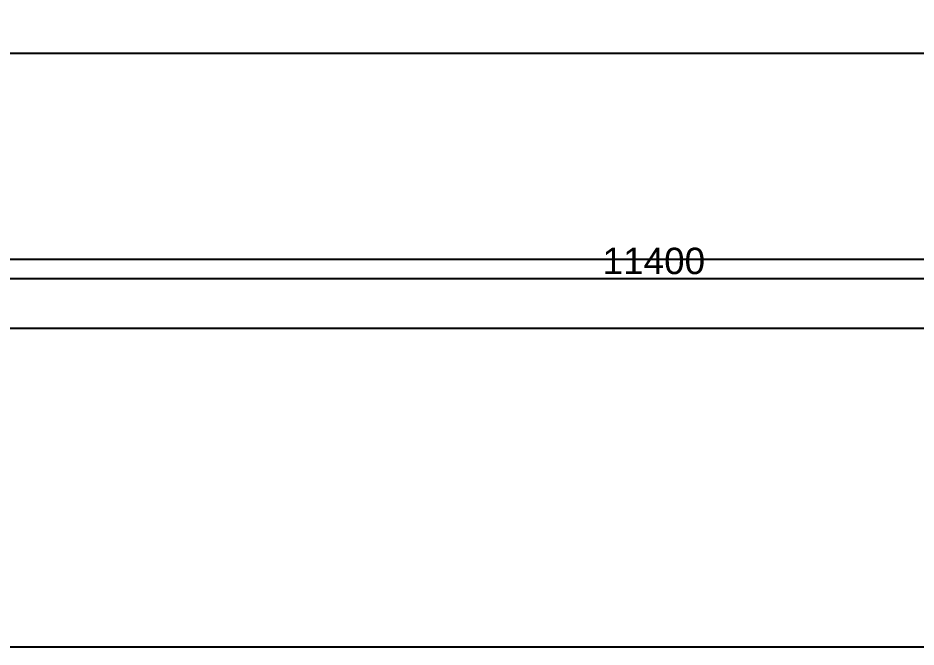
# Model space of a CAD drawing. Header units: millimetres. Extents: x 2519235 to 7246330, y 25937 to 201821.
# Drawn here: x 3258072 to 3263174, y 96627 to 100202 of the extents above; entities that cross this region are included whole.
import ezdxf
from ezdxf.xclip import XClip

# ---------------------------------------------------------------- set-up
doc = ezdxf.new("R2010")
doc.units = ezdxf.units.MM
doc.header["$XCLIPFRAME"] = 0
doc.layers.add('010 - ASPG_DIMS_NOM', color=7, linetype='Continuous')
doc.layers.add('010 - ASPG_DIMS_OVERALL_2', color=7, linetype='Continuous')
doc.styles.add('FAMELINE_FOR_CKST', font='arial.ttf')
doc.dimstyles.new('FAMELINE-CKST_C-C', dxfattribs={"dimtxt": 0.3, "dimasz": 0.15, "dimexe": 0.1, "dimexo": 0.1, "dimgap": 0.05, "dimtad": 1, "dimzin": 0, "dimdsep": 46, "dimtxsty": 'FAMELINE_FOR_CKST', "dimblk": 'ORIGIN', "dimblk1": 'ORIGIN', "dimblk2": 'ORIGIN', "dimsah": 1, "dimcen": 0.1, "dimdle": 0.1, "dimclrd": 7, "dimclre": 7, "dimclrt": 7, "dimadec": 0, "dimazin": 0, "dimtfac": 1, "dimtix": 1, "dimtmove": 2, "dimatfit": 3, "dimfxl": 1, "dimtolj": 1, "dimtzin": 0, "dimlwd": -1, "dimlwe": -1, "dimarcsym": 0})

# ---------------------------------------------------------------- blocks, each defined once
blk = doc.blocks.new('W-1-PP17-ENT1_REV02_20260415-163809_PP17_ENT1_SE_ELE3')
at = {"layer": 'Defpoints', "color": 7}
blk.add_lwpolyline([(-21407.2, 100790), (23378.9, 100790), (23378.9, 98830), (-21407.2, 98830)], close=True, dxfattribs=at)
blk = doc.blocks.new('_Origin')
at = {"color": 7, "linetype": 'ByBlock', "lineweight": -2}
blk.add_line((0, 0), (-1, 0), dxfattribs=at)
blk.add_circle((0, 0), 0.5, dxfattribs=at)
blk = doc.blocks.new('*D2407')
at = {"layer": '010 - ASPG_DIMS_NOM', "color": 7, "transparency": 16777216}
for p, q in [((13200, 98950), (13200, 98668.7)), ((24600, 98950), (24600, 98668.7)), ((24525, 98718.7), (13275, 98718.7))]:
    blk.add_line(p, q, dxfattribs=at)
at = {"layer": 'Defpoints', "color": 7, "transparency": 16777216}
for p in [(13200, 99000), (24600, 99000), (13200, 98718.7)]:
    blk.add_point(p, dxfattribs=at)
at = {"layer": '010 - ASPG_DIMS_NOM', "color": 7, "transparency": 16777216, "xscale": 75, "yscale": 75, "zscale": 75, "rotation": 180}
blk.add_blockref('_Origin', (13200, 98718.7), dxfattribs=at)
at = {"layer": '010 - ASPG_DIMS_NOM', "color": 7, "transparency": 16777216, "xscale": 75, "yscale": 75, "zscale": 75}
blk.add_blockref('_Origin', (24600, 98718.7), dxfattribs=at)
at = {"layer": '010 - ASPG_DIMS_NOM', "color": 7, "transparency": 16777216, "insert": (18900, 98820.3), "char_height": 150, "attachment_point": 5, "style": 'FAMELINE_FOR_CKST'}
blk.add_mtext('\\A1;11400', dxfattribs=at)
blk = doc.blocks.new('*D2406')
at = {"layer": '010 - ASPG_DIMS_OVERALL_2', "color": 7, "transparency": 16777216}
for p, q in [((0, 98950), (0, 98387.5)), ((24600, 98950), (24600, 98387.5)), ((24525, 98437.5), (75, 98437.5))]:
    blk.add_line(p, q, dxfattribs=at)
at = {"layer": 'Defpoints', "color": 7, "transparency": 16777216}
for p in [(0, 99000), (24600, 99000), (0, 98437.5)]:
    blk.add_point(p, dxfattribs=at)
at = {"layer": '010 - ASPG_DIMS_OVERALL_2', "color": 7, "transparency": 16777216, "xscale": 75, "yscale": 75, "zscale": 75, "rotation": 180}
blk.add_blockref('_Origin', (0, 98437.5), dxfattribs=at)
at = {"layer": '010 - ASPG_DIMS_OVERALL_2', "color": 7, "transparency": 16777216, "xscale": 75, "yscale": 75, "zscale": 75}
blk.add_blockref('_Origin', (24600, 98437.5), dxfattribs=at)
at = {"layer": '010 - ASPG_DIMS_OVERALL_2', "color": 7, "transparency": 16777216, "insert": (12300, 98539.1), "char_height": 150, "attachment_point": 5, "style": 'FAMELINE_FOR_CKST'}
blk.add_mtext('\\A1;24600', dxfattribs=at)
blk = doc.blocks.new('A$Cb853d02f')
at = {"layer": 'Defpoints', "color": 7}
blk.add_lwpolyline([(773.84, 0), (0, 0), (0, 444), (773.84, 444)], close=True, dxfattribs=at)
blk = doc.blocks.new('W-1-PP17-ENT1_REV02_20260415-163734_PP17_ENT1_ELE3_DIMS')
at = {"layer": '010 - ASPG_DIMS_NOM', "color": 7}
dim = blk.add_linear_dim(base=(13200, 98718.7), p1=(24600, 99000), p2=(13200, 99000), dimstyle='FAMELINE-CKST_C-C', override={"dimscale": 500, "dimdec": 0, "dimlfac": 1, "dimclrd": 7, "dimclre": 7, "dimclrt": 7}, dxfattribs=at)
dim.commit()
dim.dimension.update_dxf_attribs({"geometry": '*D2407', "text_midpoint": (18900, 98820.3)})
at = {"layer": '010 - ASPG_DIMS_OVERALL_2', "color": 7}
dim = blk.add_linear_dim(base=(0, 98437.5), p1=(24600, 99000), p2=(0, 99000), dimstyle='FAMELINE-CKST_C-C', override={"dimscale": 500, "dimdec": 0, "dimlfac": 1, "dimclrd": 7, "dimclre": 7, "dimclrt": 7}, dxfattribs=at)
dim.commit()
dim.dimension.update_dxf_attribs({"geometry": '*D2406', "text_midpoint": (12300, 98539.1)})

msp = doc.modelspace()

# ---------------------------------------------------------------- block references
at = {"color": 7}
ref = msp.add_blockref('W-1-PP17-ENT1_REV02_20260415-163809_PP17_ENT1_SE_ELE3', (3242784.512, 0), dxfattribs=at)
XClip(ref).set_block_clipping_path([(-978.2667802493, 95732.3277789756), (41754.3453374598, 117932.3271690989)])

# ---------------------------------------------------------------- next in the draw order: linework, layer by layer
at = {"layer": 'Defpoints', "color": 7}
msp.add_line((3274388.865, 100000), (3216062.454, 100000), dxfattribs=at)

# ---------------------------------------------------------------- next in the draw order: block references
at = {"color": 7, "xscale": 50, "yscale": 50, "zscale": 50}
msp.add_blockref('A$Cb853d02f', (3235696.847, 96626.65), dxfattribs=at)
at = {"color": 7}
ref = msp.add_blockref('W-1-PP17-ENT1_REV02_20260415-163734_PP17_ENT1_ELE3_DIMS', (3242784.512, 0), dxfattribs=at)
XClip(ref).set_block_clipping_path([(-1933.1517627602, 96626.6495575323), (31604.352222994, 118738.2406029412)])

doc.saveas('drawing.dxf')
